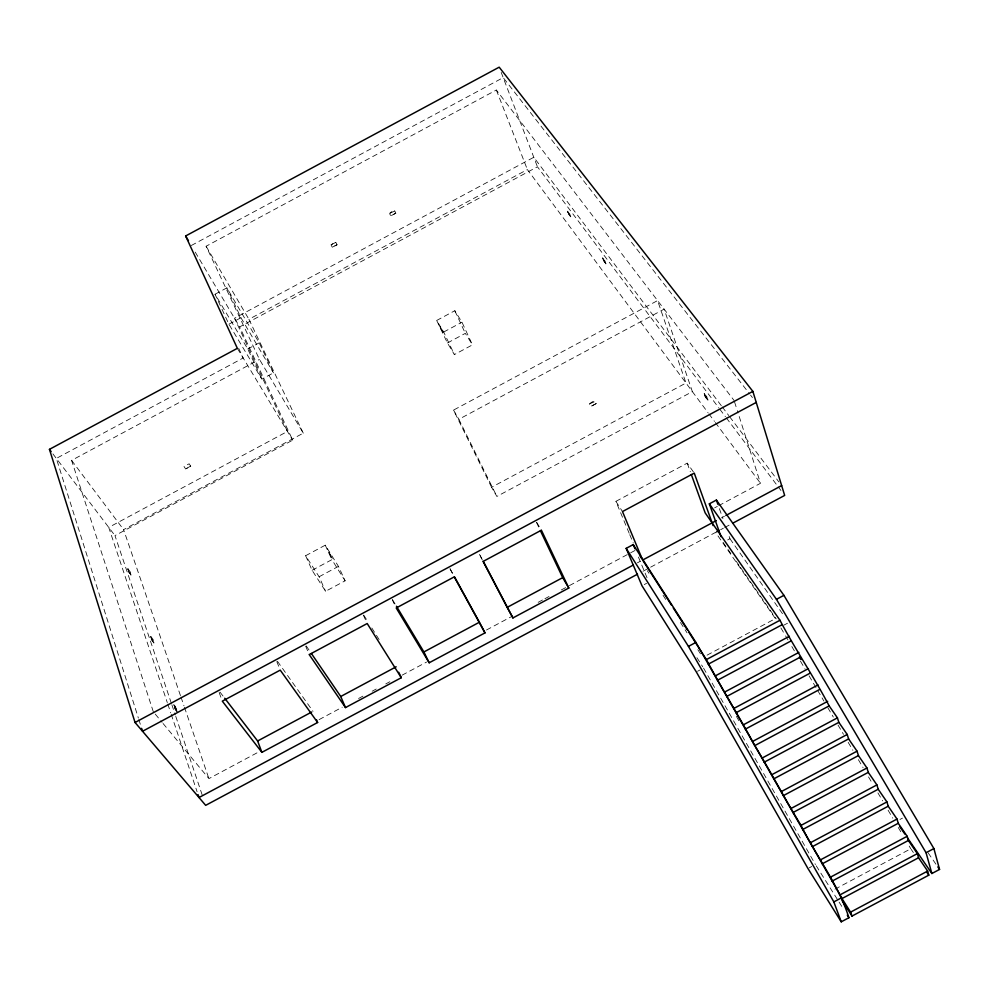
<?xml version="1.0" encoding="UTF-8"?>
<svg xmlns="http://www.w3.org/2000/svg" width="989" height="989" viewBox="0 0 989 989"><rect width="100%" height="100%" fill="white"/><g stroke="black" fill="none" stroke-linecap="round" stroke-linejoin="round"><path stroke-width="0.74" stroke-dasharray="4.95 3.71" d="M191.297 245.507L503.191 77.612L749.6 393.906M180.468 695.626L123.6 529.634L303.264 433.157L259.464 359.403L206.108 246.236L496.354 90.024L734.098 400.508M215.046 294.228L226.852 287.873L259.192 342.862L273.483 372.865L261.825 379.133L228.904 324.207L215.046 294.228L247.757 349.006L261.825 379.133M332.329 247.324L331.006 244.778L335.753 242.231L337.064 244.778L332.242 247.188L337.064 244.778M389.827 213.142C403.005 208.172 385.302 211.584 391.075 215.726L395.81 213.179L394.574 210.595M335.827 242.367L331.006 244.778M395.81 213.179L391.075 215.726M228.904 324.207L240.945 317.729L226.852 287.873M303.264 433.157L248.919 319.286L527.372 169.564L708.025 412.685M171.357 703.278L114.971 535.593L292.719 440.154L239.659 326.914L537.447 166.795L718.916 408.037M247.757 349.006L259.192 342.862M153.307 711.759L71.591 460.38L259.464 359.403M567.389 211.3L569.825 214.119L570.566 216.826L567.389 211.3L570.566 216.826M568.366 213.884L570.801 216.69M436.681 320.461L454.816 310.719L461.962 322.216L472.458 344.877L454.408 354.569L447.424 342.973L436.681 320.461L443.678 332.032L454.408 354.569M439.858 326.63L443.233 332.217M190.753 466.239L189.146 463.792L184.028 466.536L185.648 468.971L190.679 466.066L185.648 468.971M441.032 329.09L440.093 326.506M442.058 329.745L442.985 332.341M443.678 332.032L461.962 322.216M602.499 258.141L605.095 261.145L605.812 263.878L602.499 258.141L605.812 263.878M447.424 342.973L465.325 333.355L472.458 344.877M603.451 260.737L606.059 263.754M127.816 568.922C133.132 573.83 130.919 579.022 127.816 568.922L130.845 575.066M129.151 572.866L128.076 568.786M491.582 487.256L453.531 410.101L657.586 300.582L685.983 383.027L491.582 487.256L496.874 496.441L692.374 391.632L664.138 309.137L458.859 419.287L496.874 496.441M150.637 636.57C156.2 641.614 153.864 647.251 150.637 636.57L153.79 643.011M305.613 555.719L325.257 545.186L338.461 566.376L345.124 580.815L325.591 591.286L312.091 570.282L305.613 555.719L319.101 576.748L325.591 591.286M589.555 403.796C604.749 398.085 584.944 401.917 590.717 406.528L596.243 403.561L595.094 400.829M152.071 640.823L154.049 642.862M328.744 552.159L332.057 558.525M330.61 556.214L332.316 558.389M312.091 570.282L331.896 559.663L345.124 580.815M319.101 576.748L338.461 566.376M704.106 393.684C710.819 400.051 707.37 403.215 704.106 393.684L707.827 400.1M704.996 396.317L704.378 393.535M176.969 711.623C172.234 706.48 173.298 700.422 176.858 710.337M173.668 704.885L175.696 706.9M175.214 709.472L177.241 711.474M629.177 533.256L615.887 501.361L687.219 463.149L694.253 473.113M163.061 723.491L208.914 778.615L257.882 752.394M319.113 719.609L342.231 707.234M358.562 698.494L364.001 695.576M372.173 691.2L376.253 689.024M385.772 683.918L389.851 681.73M402.103 675.178L426.593 662.074M486.452 630.018L510.942 616.901M538.152 602.338L543.591 599.421M544.951 598.691L549.031 596.515M561.282 589.951L568.082 586.316M569.441 585.587L629.301 553.531M630.661 552.802L636.1 549.896M714.627 507.852L717.322 506.405M718.669 505.676L760.492 483.287L737.337 410.67M637.361 562.865L640.081 561.406M721.476 517.84L724.492 516.221M642.986 571.259L715.554 532.416L775.413 618.607L706.826 655.287M720.635 529.696L723.355 528.237M724.714 527.508L730.166 524.59M644.284 584.561L646.583 583.337M727.657 539.945L729.956 538.721L728.942 535.853M697.542 671.296L699.94 670.01M783.881 625.147L787.491 623.218M809.2 867.86L811.685 866.525M899.965 819.448L902.463 818.126M834.988 889.173L910.782 848.76L913.354 852.53M155.248 714.107L162.085 722.316M750.552 395.118L752.444 397.553M129.398 572.73L131.092 574.93M219.991 692.115L223.761 696.998M52.899 453.889L114.971 535.593M721.315 405.688L533.788 157.288L234.504 318.235L287.453 431.427L108.741 527.397L167.302 702.61M722.254 406.912L728.745 415.528M729.672 416.752L778.875 481.927M719.844 409.261L725.407 416.653M726.334 417.877L777.255 485.574M778.182 486.811L780.951 490.495M71.591 460.38L123.6 529.634M705.268 396.181L708.099 399.952M708.89 413.847L714.466 421.363M715.344 422.526L760.492 483.287M277.464 661.32L313.019 711.326M729.956 538.721L782.559 613.81M723.083 542.392L731.798 554.94M736.15 561.208L739.636 566.227M740.514 567.476L776.241 618.904M928.189 852.951L936.051 864.361M306.219 645.916L309.668 650.972M596.243 403.561L590.717 406.528M615.887 501.361L622.489 511.56M647.313 570.678L648.969 573.274M663.05 595.279L666.363 600.459M680.432 622.477L687.058 632.836M697.826 649.674L701.127 654.854M696.924 657.673L702.722 666.784M816.246 865.832L838.301 900.855M839.117 902.153L843.197 908.644M363.742 615.096L367.797 621.562M371.852 628.015L379.961 640.946M237.348 348.338L292.719 440.154M392.509 599.68L395.649 604.897M195.229 252.121L239.659 326.914M536.755 522.365L541.391 530.203M240.945 317.729L273.483 372.865M780.89 627.928L784.809 634.579M785.587 635.902L787.936 639.895M791.843 646.546L794.971 651.875M800.46 661.184L805.145 669.17M809.064 675.821L816.889 689.123M817.668 690.446L823.924 701.09M827.842 707.741L833.319 717.062M838.017 725.036L843.493 734.357M848.179 742.331L852.877 750.317M858.353 759.626L863.051 767.612M868.527 776.921L872.434 783.572M877.923 792.894L882.608 800.867M888.085 810.189L892.783 818.163M898.259 827.472L901.387 832.8M909.212 846.102L910.782 848.76M206.108 246.236L248.919 319.286M453.531 410.101L458.859 419.287M736.409 716.382L739.463 721.735M703.55 668.082L815.431 864.534M481.841 558.674L478.936 553.346L482.422 560.145M450.094 568.823L453.753 575.499M450.032 568.836L452.851 574.201M392.262 599.791L394.24 603.883M536.52 522.513L539.784 529.399M454.816 310.719L465.325 333.355M363.383 615.257L366.573 622.143M238.683 348.276L243.17 357.993L56.336 458.426L138.373 718.063M329.003 552.01L330.87 556.078M325.257 545.186L331.896 559.663M305.675 646.188L309.211 654.594M629.746 534.641L633.22 542.961M638.437 557.104L647.127 577.947M276.821 661.641L279.664 668.712M496.354 90.024L527.372 169.564M501.188 72.395L537.447 166.795M567.624 211.176L568.601 213.76M602.746 258.005L603.698 260.602M219.162 692.547L221.252 698.296M687.219 463.149L690.297 471.679M719.399 508.655L722.922 518.669M180.975 697.072L183.966 705.812M184.461 707.271L208.914 778.615M175.424 707.036L176.586 710.485M150.897 636.434L152.331 640.687M173.94 704.737L175.486 709.323M171.851 704.737L175.276 714.936M175.77 716.395L202.733 796.59M167.784 704.081L170.714 712.834M171.208 714.293L197.071 791.682M734.555 401.954L736.879 409.223M138.831 719.535L140.685 725.407"/><path stroke-width="1.48" d="M637.534 574.176L205.675 805.343L135.048 722.489L49.45 449.352L237.348 348.338L185.635 235.975L499.185 67.178L752.864 391.384L784.66 495.427L732.898 523.132M135.048 722.489L752.864 391.384M756.239 402.424L142.54 731.267L141.612 728.337M224.701 698.222L257.622 740.984L311.671 712.043M311.387 653.506L340.735 696.491L396.169 666.796M396.441 606.208L423.91 651.949L479.393 622.229L484.993 632.886L429.177 662.778L396.218 607.975L454.26 576.884L484.993 632.886M512.92 617.94L483.287 561.332L541.391 530.203L568.799 588.022L512.92 617.94L507.159 607.37L562.692 577.638L540.439 530.784M841.243 921.822L807.951 868.515L696.343 671.939L641.997 585.785L626.173 548.363L633.22 544.593L695.91 642.405L841.651 897.74L833.838 901.906L841.243 921.822L848.921 917.73C838.338 884.314 816.308 856.499 801.028 825.382C785.118 799.569 771.284 772.73 755.485 746.868M721.043 536.681L709.336 503.834L716.382 500.063L783.906 595.341L933.9 848.574L939.55 869.43L931.861 873.522L907.531 837.955M317.617 722.502L280.233 670.122L222.302 701.164L261.887 752.345L317.617 722.502L316.468 719.708M401.274 677.725L367.203 623.527L309.211 654.594L345.495 707.58L401.274 677.725L398.728 672.26M633.281 565.053L199.024 797.53L198.047 794.612M716.32 520.597L642.615 560.058L671.593 605.305M725.852 515.492L781.669 485.611M716.543 531.884L719.275 530.425M626.173 548.363L688.455 646.386L695.91 642.405M709.336 503.834L776.452 599.334L783.906 595.341M779.962 620.264C795.218 649.377 813.91 676.773 829.153 705.886L754.706 745.644C739.364 716.58 721.735 688.665 706.381 659.601L779.962 620.264L705.182 512.908L691.323 474.522M708.223 664.212L781.557 625.011M715.591 675.734L789.395 636.286M717.408 680.308L790.965 640.996M724.85 691.966L798.877 652.406M726.643 696.503L800.422 657.067M734.172 708.285L808.433 668.613M735.94 712.785L809.942 673.249M743.555 724.714L818.039 684.932M745.298 729.165L819.522 689.518M752.988 741.243L827.694 701.337M762.482 757.858L837.423 717.853L829.153 705.886M764.163 762.235L838.845 722.353L837.423 717.853M772.026 774.585L847.202 734.456L838.845 722.353M773.682 778.912L848.599 738.919L847.202 734.456M781.644 791.41L857.043 751.17L848.599 738.919M783.263 795.688L858.415 755.584L857.043 751.17M791.299 808.347L866.945 767.983L858.415 755.584M792.906 812.575L868.28 772.36L866.945 767.983M801.028 825.382L876.897 784.907L868.28 772.36M802.598 829.573L878.207 789.234L876.897 784.907M810.819 842.517L886.923 801.918L878.207 789.234M812.352 846.658L888.209 806.208L886.923 801.918M820.66 859.762L897.011 819.053L888.209 806.208M822.168 863.854L898.259 823.281L897.011 819.053M830.562 877.119L907.16 836.286L898.259 823.281M832.046 881.162L908.372 840.477L907.16 836.286M840.539 894.575L917.372 853.618L908.372 840.477M931.861 873.522L926.075 852.741L933.9 848.574M918.546 857.76L841.985 898.568L850.565 912.142L851.986 916.086L928.795 875.166L927.645 871.074L918.546 857.76L917.372 853.618M850.565 912.142L927.645 871.074M49.45 449.352L51.168 451.627M937.807 866.896L939.55 869.43M899.706 826.532L904.923 834.147M927.076 872.644L928.795 875.166M640.167 556.238L641.799 558.785M673.249 607.889L687.33 629.869M688.987 632.453L706.381 659.601M842.269 900.707L851.986 916.086M847.289 915.134L848.921 917.73M185.635 235.975L188.466 240.747M776.452 599.334L926.075 852.741M799.433 656.943L800.991 659.601M562.692 577.638L568.799 588.022M688.455 646.386L833.838 901.906M454.483 576.834L479.393 622.229M483.127 561.492L507.159 607.37M423.91 651.949L429.177 662.778M340.735 696.491L345.495 707.58M633.22 544.593L634.963 548.759M642.022 558.624L622.489 511.56L694.253 473.113L713.094 525.579M257.622 740.984L261.887 752.345M716.382 500.063L717.89 504.353"/></g></svg>
